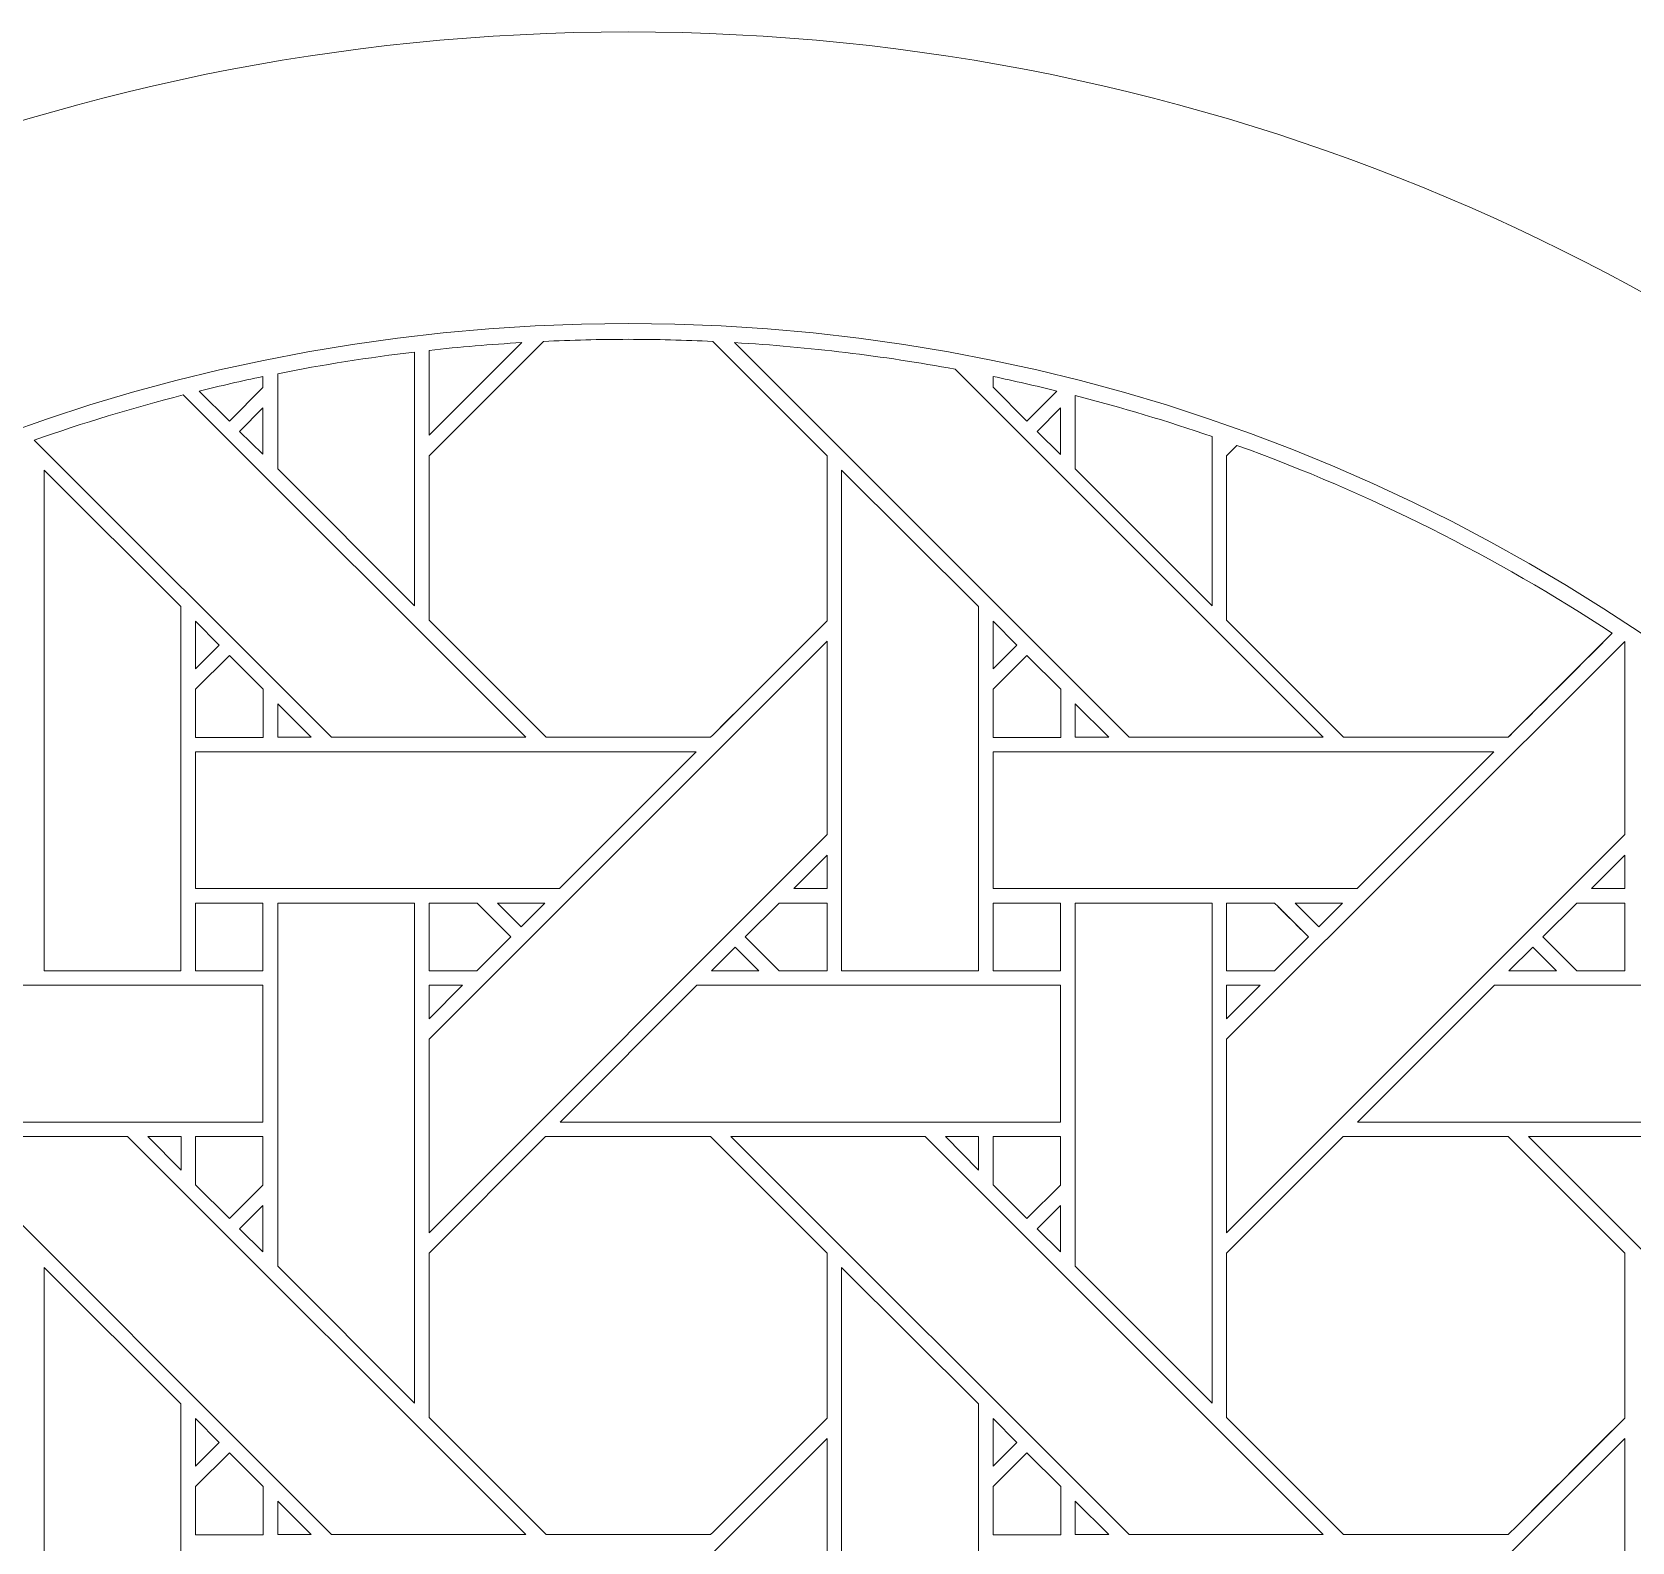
# Model space of a CAD drawing. Header units: inches. Extents: x 9.88 to 14.88, y 6.59 to 11.59.
# Drawn here: x 11.674 to 13.577, y 9.798 to 11.595 of the extents above; entities that cross this region are included whole.
import ezdxf

# ---------------------------------------------------------------- set-up
doc = ezdxf.new("R2010")
doc.units = ezdxf.units.IN
doc.header["$MEASUREMENT"] = 0
doc.layers.add('Design', color=7, linetype='Continuous', lineweight=0)

msp = doc.modelspace()

# ---------------------------------------------------------------- linework, layer by layer
at = {"layer": 'Design'}
for points, knots in [([(12.3829, 11.5948), (11.0021, 11.5948), (9.8829, 10.4755), (9.8829, 9.0948), (9.8829, 7.7141), (11.0021, 6.5948), (12.3829, 6.5948), (13.7636, 6.5948), (14.8829, 7.7141), (14.8829, 9.0948), (14.8829, 10.4755), (13.7636, 11.5948), (12.3829, 11.5948)], [0, 0, 0, 0, 1, 1, 1, 2, 2, 2, 3, 3, 3, 4, 4, 4, 4]), ([(12.3829, 11.2478), (11.1938, 11.2478), (10.2298, 10.2838), (10.2298, 9.0948), (10.2298, 7.9057), (11.1938, 6.9417), (12.3829, 6.9417), (13.5719, 6.9417), (14.5359, 7.9057), (14.5359, 9.0948), (14.5359, 10.2838), (13.5719, 11.2478), (12.3829, 11.2478)], [0, 0, 0, 0, 1, 1, 1, 2, 2, 2, 3, 3, 3, 4, 4, 4, 4]), ([(12.1289, 10.912), (12.1289, 10.912), (11.966, 11.0749), (11.966, 11.0749), (11.966, 11.0749), (11.966, 11.1882), (11.966, 11.1882), (12.0196, 11.1989), (12.0739, 11.2074), (12.1289, 11.214), (12.1289, 11.214), (12.1289, 10.912), (12.1289, 10.912)], [0, 0, 0, 0, 1, 1, 1, 2, 2, 2, 3, 3, 3, 4, 4, 4, 4]), ([(12.6197, 11.0905), (12.6197, 11.0905), (12.6197, 10.8943), (12.6197, 10.8943), (12.6019, 10.8764), (12.49, 10.7647), (12.481, 10.7556), (12.481, 10.7556), (12.2853, 10.7556), (12.2853, 10.7556), (12.2853, 10.7556), (12.146, 10.8949), (12.146, 10.8949), (12.146, 10.8949), (12.146, 11.0905), (12.146, 11.0905), (12.146, 11.0905), (12.2821, 11.2266), (12.2821, 11.2266), (12.3155, 11.2282), (12.3491, 11.2291), (12.3829, 11.2291), (12.4166, 11.2291), (12.4502, 11.2282), (12.4836, 11.2266), (12.4836, 11.2266), (12.6197, 11.0905), (12.6197, 11.0905)], [0, 0, 0, 0, 1, 1, 1, 2, 2, 2, 3, 3, 3, 4, 4, 4, 5, 5, 5, 6, 6, 6, 7, 7, 7, 8, 8, 8, 9, 9, 9, 9]), ([(12.3829, 11.2291), (12.4166, 11.2291), (12.4502, 11.2282), (12.4836, 11.2266), (12.4836, 11.2266), (12.6197, 11.0905), (12.6197, 11.0905), (12.6197, 11.0905), (12.6197, 10.8943), (12.6197, 10.8943), (12.6019, 10.8764), (12.49, 10.7646), (12.481, 10.7556), (12.481, 10.7556), (12.2853, 10.7556), (12.2853, 10.7556), (12.2853, 10.7556), (12.146, 10.8949), (12.146, 10.8949), (12.146, 10.8949), (12.146, 11.0905), (12.146, 11.0905), (12.146, 11.0905), (12.2821, 11.2266), (12.2821, 11.2266), (12.3155, 11.2282), (12.3491, 11.2291), (12.3829, 11.2291)], [0, 0, 0, 0, 1, 1, 1, 2, 2, 2, 3, 3, 3, 4, 4, 4, 5, 5, 5, 6, 6, 6, 7, 7, 7, 8, 8, 8, 9, 9, 9, 9]), ([(12.2564, 11.2252), (12.2564, 11.2252), (12.146, 11.1149), (12.146, 11.1149), (12.146, 11.1149), (12.146, 11.2159), (12.146, 11.2159), (12.1825, 11.22), (12.2193, 11.2231), (12.2564, 11.2252)], [0, 0, 0, 0, 1, 1, 1, 2, 2, 2, 3, 3, 3, 3]), ([(12.7718, 11.1936), (12.7718, 11.1936), (13.2098, 10.7556), (13.2098, 10.7556), (13.2098, 10.7556), (12.9787, 10.7556), (12.9787, 10.7556), (12.9787, 10.7556), (12.5092, 11.2252), (12.5092, 11.2252), (12.5983, 11.22), (12.6859, 11.2094), (12.7718, 11.1936)], [0, 0, 0, 0, 1, 1, 1, 2, 2, 2, 3, 3, 3, 4, 4, 4, 4]), ([(11.9484, 11.1717), (11.9484, 11.1717), (11.9085, 11.1317), (11.9085, 11.1317), (11.9085, 11.1317), (11.8727, 11.1675), (11.8727, 11.1675), (11.8978, 11.1737), (11.923, 11.1795), (11.9484, 11.1848), (11.9484, 11.1848), (11.9484, 11.1717), (11.9484, 11.1717)], [0, 0, 0, 0, 1, 1, 1, 2, 2, 2, 3, 3, 3, 4, 4, 4, 4]), ([(11.9484, 11.1717), (11.9484, 11.1717), (11.9085, 11.1317), (11.9085, 11.1317), (11.9085, 11.1317), (11.8727, 11.1675), (11.8727, 11.1675), (11.8978, 11.1737), (11.923, 11.1795), (11.9484, 11.1848), (11.9484, 11.1848), (11.9484, 11.1717), (11.9484, 11.1717)], [0, 0, 0, 0, 1, 1, 1, 2, 2, 2, 3, 3, 3, 4, 4, 4, 4]), ([(12.8572, 11.1317), (12.8572, 11.1317), (12.8169, 11.1721), (12.8169, 11.1721), (12.8169, 11.1721), (12.8169, 11.1849), (12.8169, 11.1849), (12.8424, 11.1796), (12.8678, 11.1737), (12.893, 11.1675), (12.893, 11.1675), (12.8572, 11.1317), (12.8572, 11.1317)], [0, 0, 0, 0, 1, 1, 1, 2, 2, 2, 3, 3, 3, 4, 4, 4, 4]), ([(12.8572, 11.1317), (12.8572, 11.1317), (12.8169, 11.1721), (12.8169, 11.1721), (12.8169, 11.1721), (12.8169, 11.1849), (12.8169, 11.1849), (12.8424, 11.1796), (12.8678, 11.1737), (12.893, 11.1675), (12.893, 11.1675), (12.8572, 11.1317), (12.8572, 11.1317)], [0, 0, 0, 0, 1, 1, 1, 2, 2, 2, 3, 3, 3, 4, 4, 4, 4]), ([(11.8537, 11.1629), (11.8537, 11.1629), (12.2611, 10.7556), (12.2611, 10.7556), (12.2611, 10.7556), (12.03, 10.7556), (12.03, 10.7556), (12.03, 10.7556), (11.6765, 11.1092), (11.6765, 11.1092), (11.7345, 11.1296), (11.7936, 11.1476), (11.8537, 11.1629)], [0, 0, 0, 0, 1, 1, 1, 2, 2, 2, 3, 3, 3, 4, 4, 4, 4]), ([(13.0776, 10.912), (13.0776, 10.912), (12.9147, 11.0749), (12.9147, 11.0749), (12.9147, 11.0749), (12.9147, 11.1622), (12.9147, 11.1622), (12.9699, 11.1481), (13.0242, 11.1317), (13.0776, 11.1133), (13.0776, 11.1133), (13.0776, 10.912), (13.0776, 10.912)], [0, 0, 0, 0, 1, 1, 1, 2, 2, 2, 3, 3, 3, 4, 4, 4, 4]), ([(11.9207, 11.1196), (11.9207, 11.1196), (11.9484, 11.1474), (11.9484, 11.1474), (11.9484, 11.1474), (11.9484, 11.0923), (11.9484, 11.0923), (11.9484, 11.0923), (11.9207, 11.1196), (11.9207, 11.1196)], [0, 0, 0, 0, 1, 1, 1, 2, 2, 2, 3, 3, 3, 3]), ([(12.8694, 11.1196), (12.8694, 11.1196), (12.8972, 11.1474), (12.8972, 11.1474), (12.8972, 11.1474), (12.8972, 11.0922), (12.8972, 11.0922), (12.8972, 11.0922), (12.8694, 11.1196), (12.8694, 11.1196)], [0, 0, 0, 0, 1, 1, 1, 2, 2, 2, 3, 3, 3, 3]), ([(13.4297, 10.7556), (13.4297, 10.7556), (13.234, 10.7556), (13.234, 10.7556), (13.234, 10.7556), (13.0948, 10.8949), (13.0948, 10.8949), (13.0948, 10.8949), (13.0948, 11.0905), (13.0948, 11.0905), (13.0948, 11.0905), (13.1071, 11.1029), (13.1071, 11.1029), (13.2655, 11.0458), (13.4151, 10.9704), (13.5536, 10.8794), (13.5177, 10.8435), (13.4373, 10.7632), (13.4297, 10.7556)], [0, 0, 0, 0, 1, 1, 1, 2, 2, 2, 3, 3, 3, 4, 4, 4, 5, 5, 5, 6, 6, 6, 6]), ([(13.5536, 10.8794), (13.5536, 10.8794), (13.4297, 10.7556), (13.4297, 10.7556), (13.4297, 10.7556), (13.234, 10.7556), (13.234, 10.7556), (13.234, 10.7556), (13.0948, 10.8949), (13.0948, 10.8949), (13.0948, 10.8949), (13.0948, 11.0905), (13.0948, 11.0905), (13.0948, 11.0905), (13.1071, 11.1029), (13.1071, 11.1029), (13.2655, 11.0458), (13.4151, 10.9704), (13.5536, 10.8794)], [0, 0, 0, 0, 1, 1, 1, 2, 2, 2, 3, 3, 3, 4, 4, 4, 5, 5, 5, 6, 6, 6, 6]), ([(11.6881, 10.4776), (11.6881, 10.4776), (11.6881, 11.0734), (11.6881, 11.0734), (11.6881, 11.0734), (11.8509, 10.9113), (11.8509, 10.9113), (11.8509, 10.9113), (11.8509, 10.4776), (11.8509, 10.4776), (11.8509, 10.4776), (11.6881, 10.4776), (11.6881, 10.4776)], [0, 0, 0, 0, 1, 1, 1, 2, 2, 2, 3, 3, 3, 4, 4, 4, 4]), ([(12.6368, 10.4776), (12.6368, 10.4776), (12.6368, 11.0734), (12.6368, 11.0734), (12.6368, 11.0734), (12.7996, 10.9113), (12.7996, 10.9113), (12.7996, 10.9113), (12.7996, 10.4776), (12.7996, 10.4776), (12.7996, 10.4776), (12.6368, 10.4776), (12.6368, 10.4776)], [0, 0, 0, 0, 1, 1, 1, 2, 2, 2, 3, 3, 3, 4, 4, 4, 4]), ([(11.8682, 10.837), (11.8682, 10.837), (11.8682, 10.8938), (11.8682, 10.8938), (11.8682, 10.8938), (11.8964, 10.8652), (11.8964, 10.8652), (11.8964, 10.8652), (11.8682, 10.837), (11.8682, 10.837)], [0, 0, 0, 0, 1, 1, 1, 2, 2, 2, 3, 3, 3, 3]), ([(12.8169, 10.837), (12.8169, 10.837), (12.8169, 10.8938), (12.8169, 10.8938), (12.8169, 10.8938), (12.8451, 10.8652), (12.8451, 10.8652), (12.8451, 10.8652), (12.8169, 10.837), (12.8169, 10.837)], [0, 0, 0, 0, 1, 1, 1, 2, 2, 2, 3, 3, 3, 3]), ([(12.6197, 10.6398), (12.6197, 10.6398), (12.146, 10.1662), (12.146, 10.1662), (12.146, 10.1662), (12.146, 10.3963), (12.146, 10.3963), (12.146, 10.3963), (12.6197, 10.8699), (12.6197, 10.8699), (12.6197, 10.8699), (12.6197, 10.6398), (12.6197, 10.6398)], [0, 0, 0, 0, 1, 1, 1, 2, 2, 2, 3, 3, 3, 4, 4, 4, 4]), ([(13.5684, 10.8696), (13.5684, 10.8696), (13.5684, 10.6398), (13.5684, 10.6398), (13.5684, 10.6398), (13.0948, 10.1662), (13.0948, 10.1662), (13.0948, 10.1662), (13.0948, 10.3963), (13.0948, 10.3963), (13.0948, 10.3963), (13.5683, 10.8697), (13.5683, 10.8697), (13.5683, 10.8697), (13.5684, 10.8696), (13.5684, 10.8696)], [0, 0, 0, 0, 1, 1, 1, 2, 2, 2, 3, 3, 3, 4, 4, 4, 5, 5, 5, 5]), ([(11.9488, 10.7554), (11.9488, 10.7554), (11.8682, 10.7554), (11.8682, 10.7554), (11.8682, 10.7554), (11.8682, 10.8127), (11.8682, 10.8127), (11.8682, 10.8127), (11.9085, 10.853), (11.9085, 10.853), (11.9085, 10.853), (11.9488, 10.8127), (11.9488, 10.8127), (11.9488, 10.8127), (11.9488, 10.7554), (11.9488, 10.7554)], [0, 0, 0, 0, 1, 1, 1, 2, 2, 2, 3, 3, 3, 4, 4, 4, 5, 5, 5, 5]), ([(11.9085, 10.853), (11.9085, 10.853), (11.9488, 10.8127), (11.9488, 10.8127), (11.9488, 10.8127), (11.9488, 10.7554), (11.9488, 10.7554), (11.9488, 10.7554), (11.8682, 10.7554), (11.8682, 10.7554), (11.8682, 10.7554), (11.8682, 10.8127), (11.8682, 10.8127), (11.8682, 10.8127), (11.9085, 10.853), (11.9085, 10.853)], [0, 0, 0, 0, 1, 1, 1, 2, 2, 2, 3, 3, 3, 4, 4, 4, 5, 5, 5, 5]), ([(12.8976, 10.7554), (12.8976, 10.7554), (12.8169, 10.7554), (12.8169, 10.7554), (12.8169, 10.7554), (12.8169, 10.8127), (12.8169, 10.8127), (12.8169, 10.8127), (12.8572, 10.853), (12.8572, 10.853), (12.8572, 10.853), (12.8976, 10.8127), (12.8976, 10.8127), (12.8976, 10.8127), (12.8976, 10.7554), (12.8976, 10.7554)], [0, 0, 0, 0, 1, 1, 1, 2, 2, 2, 3, 3, 3, 4, 4, 4, 5, 5, 5, 5]), ([(12.8572, 10.853), (12.8572, 10.853), (12.8976, 10.8127), (12.8976, 10.8127), (12.8976, 10.8127), (12.8976, 10.7554), (12.8976, 10.7554), (12.8976, 10.7554), (12.8169, 10.7554), (12.8169, 10.7554), (12.8169, 10.7554), (12.8169, 10.8127), (12.8169, 10.8127), (12.8169, 10.8127), (12.8572, 10.853), (12.8572, 10.853)], [0, 0, 0, 0, 1, 1, 1, 2, 2, 2, 3, 3, 3, 4, 4, 4, 5, 5, 5, 5]), ([(11.9661, 10.7556), (11.9661, 10.7556), (11.9661, 10.7954), (11.9661, 10.7954), (11.9661, 10.7954), (12.0058, 10.7556), (12.0058, 10.7556), (12.0058, 10.7556), (11.9661, 10.7556), (11.9661, 10.7556)], [0, 0, 0, 0, 1, 1, 1, 2, 2, 2, 3, 3, 3, 3]), ([(12.9148, 10.7556), (12.9148, 10.7556), (12.9148, 10.7954), (12.9148, 10.7954), (12.9148, 10.7954), (12.9545, 10.7556), (12.9545, 10.7556), (12.9545, 10.7556), (12.9148, 10.7556), (12.9148, 10.7556)], [0, 0, 0, 0, 1, 1, 1, 2, 2, 2, 3, 3, 3, 3]), ([(12.4639, 10.7383), (12.4639, 10.7383), (12.3012, 10.5757), (12.3012, 10.5757), (12.3012, 10.5757), (11.8682, 10.5757), (11.8682, 10.5757), (11.8682, 10.5757), (11.8682, 10.7383), (11.8682, 10.7383), (11.8682, 10.7383), (12.4639, 10.7383), (12.4639, 10.7383)], [0, 0, 0, 0, 1, 1, 1, 2, 2, 2, 3, 3, 3, 4, 4, 4, 4]), ([(13.2499, 10.5757), (13.2499, 10.5757), (12.8169, 10.5757), (12.8169, 10.5757), (12.8169, 10.5757), (12.8169, 10.7384), (12.8169, 10.7384), (12.8169, 10.7384), (13.4126, 10.7384), (13.4126, 10.7384), (13.4126, 10.7384), (13.2499, 10.5757), (13.2499, 10.5757)], [0, 0, 0, 0, 1, 1, 1, 2, 2, 2, 3, 3, 3, 4, 4, 4, 4]), ([(12.5799, 10.5757), (12.5799, 10.5757), (12.6197, 10.6154), (12.6197, 10.6154), (12.6197, 10.6154), (12.6197, 10.5757), (12.6197, 10.5757), (12.6197, 10.5757), (12.5799, 10.5757), (12.5799, 10.5757)], [0, 0, 0, 0, 1, 1, 1, 2, 2, 2, 3, 3, 3, 3]), ([(13.5287, 10.5757), (13.5287, 10.5757), (13.5684, 10.6154), (13.5684, 10.6154), (13.5684, 10.6154), (13.5684, 10.5757), (13.5684, 10.5757), (13.5684, 10.5757), (13.5287, 10.5757), (13.5287, 10.5757)], [0, 0, 0, 0, 1, 1, 1, 2, 2, 2, 3, 3, 3, 3]), ([(11.9484, 10.4776), (11.9484, 10.4776), (11.8682, 10.4776), (11.8682, 10.4776), (11.8682, 10.4776), (11.8682, 10.5584), (11.8682, 10.5584), (11.8682, 10.5584), (11.9484, 10.5584), (11.9484, 10.5584), (11.9484, 10.5584), (11.9484, 10.4776), (11.9484, 10.4776)], [0, 0, 0, 0, 1, 1, 1, 2, 2, 2, 3, 3, 3, 4, 4, 4, 4]), ([(11.9484, 10.5584), (11.9484, 10.5584), (11.9484, 10.4776), (11.9484, 10.4776), (11.9484, 10.4776), (11.8682, 10.4776), (11.8682, 10.4776), (11.8682, 10.4776), (11.8682, 10.5584), (11.8682, 10.5584), (11.8682, 10.5584), (11.9484, 10.5584), (11.9484, 10.5584)], [0, 0, 0, 0, 1, 1, 1, 2, 2, 2, 3, 3, 3, 4, 4, 4, 4]), ([(12.1289, 10.5584), (12.1289, 10.5584), (12.1289, 9.9633), (12.1289, 9.9633), (12.1289, 9.9633), (11.966, 10.1262), (11.966, 10.1262), (11.966, 10.1262), (11.966, 10.5584), (11.966, 10.5584), (11.966, 10.5584), (12.1289, 10.5584), (12.1289, 10.5584)], [0, 0, 0, 0, 1, 1, 1, 2, 2, 2, 3, 3, 3, 4, 4, 4, 4]), ([(12.146, 10.4776), (12.146, 10.4776), (12.146, 10.5584), (12.146, 10.5584), (12.146, 10.5584), (12.2031, 10.5584), (12.2031, 10.5584), (12.2082, 10.5533), (12.239, 10.5225), (12.2434, 10.5181), (12.2434, 10.5181), (12.203, 10.4776), (12.203, 10.4776), (12.203, 10.4776), (12.146, 10.4776), (12.146, 10.4776)], [0, 0, 0, 0, 1, 1, 1, 2, 2, 2, 3, 3, 3, 4, 4, 4, 5, 5, 5, 5]), ([(12.2434, 10.5181), (12.2434, 10.5181), (12.203, 10.4776), (12.203, 10.4776), (12.203, 10.4776), (12.146, 10.4776), (12.146, 10.4776), (12.146, 10.4776), (12.146, 10.5584), (12.146, 10.5584), (12.146, 10.5584), (12.2031, 10.5584), (12.2031, 10.5584), (12.2083, 10.5532), (12.2391, 10.5224), (12.2434, 10.5181)], [0, 0, 0, 0, 1, 1, 1, 2, 2, 2, 3, 3, 3, 4, 4, 4, 5, 5, 5, 5]), ([(12.2275, 10.5584), (12.2275, 10.5584), (12.2839, 10.5584), (12.2839, 10.5584), (12.2839, 10.5584), (12.2556, 10.5302), (12.2556, 10.5302), (12.2556, 10.5302), (12.2275, 10.5584), (12.2275, 10.5584)], [0, 0, 0, 0, 1, 1, 1, 2, 2, 2, 3, 3, 3, 3]), ([(12.5626, 10.4776), (12.5626, 10.4776), (12.5222, 10.518), (12.5222, 10.518), (12.5222, 10.518), (12.5627, 10.5584), (12.5627, 10.5584), (12.5627, 10.5584), (12.6197, 10.5584), (12.6197, 10.5584), (12.6197, 10.5584), (12.6197, 10.4776), (12.6197, 10.4776), (12.6197, 10.4776), (12.5626, 10.4776), (12.5626, 10.4776)], [0, 0, 0, 0, 1, 1, 1, 2, 2, 2, 3, 3, 3, 4, 4, 4, 5, 5, 5, 5]), ([(12.6197, 10.5584), (12.6197, 10.5584), (12.6197, 10.4776), (12.6197, 10.4776), (12.6197, 10.4776), (12.5626, 10.4776), (12.5626, 10.4776), (12.5626, 10.4776), (12.5222, 10.518), (12.5222, 10.518), (12.5222, 10.518), (12.5627, 10.5584), (12.5627, 10.5584), (12.5627, 10.5584), (12.6197, 10.5584), (12.6197, 10.5584)], [0, 0, 0, 0, 1, 1, 1, 2, 2, 2, 3, 3, 3, 4, 4, 4, 5, 5, 5, 5]), ([(12.8971, 10.4776), (12.8971, 10.4776), (12.8169, 10.4776), (12.8169, 10.4776), (12.8169, 10.4776), (12.8169, 10.5584), (12.8169, 10.5584), (12.8169, 10.5584), (12.8971, 10.5584), (12.8971, 10.5584), (12.8971, 10.5584), (12.8971, 10.4776), (12.8971, 10.4776)], [0, 0, 0, 0, 1, 1, 1, 2, 2, 2, 3, 3, 3, 4, 4, 4, 4]), ([(12.8169, 10.4776), (12.8169, 10.4776), (12.8169, 10.5584), (12.8169, 10.5584), (12.8169, 10.5584), (12.8971, 10.5584), (12.8971, 10.5584), (12.8971, 10.5584), (12.8971, 10.4776), (12.8971, 10.4776), (12.8971, 10.4776), (12.8169, 10.4776), (12.8169, 10.4776)], [0, 0, 0, 0, 1, 1, 1, 2, 2, 2, 3, 3, 3, 4, 4, 4, 4]), ([(12.9147, 10.1262), (12.9147, 10.1262), (12.9147, 10.5584), (12.9147, 10.5584), (12.9147, 10.5584), (13.0776, 10.5584), (13.0776, 10.5584), (13.0776, 10.5584), (13.0776, 9.9633), (13.0776, 9.9633), (13.0776, 9.9633), (12.9147, 10.1262), (12.9147, 10.1262)], [0, 0, 0, 0, 1, 1, 1, 2, 2, 2, 3, 3, 3, 4, 4, 4, 4]), ([(13.1517, 10.4776), (13.1517, 10.4776), (13.0948, 10.4776), (13.0948, 10.4776), (13.0948, 10.4776), (13.0948, 10.5584), (13.0948, 10.5584), (13.0948, 10.5584), (13.1518, 10.5584), (13.1518, 10.5584), (13.157, 10.5533), (13.1877, 10.5225), (13.1922, 10.5181), (13.1922, 10.5181), (13.1517, 10.4776), (13.1517, 10.4776)], [0, 0, 0, 0, 1, 1, 1, 2, 2, 2, 3, 3, 3, 4, 4, 4, 5, 5, 5, 5]), ([(13.1922, 10.5181), (13.1922, 10.5181), (13.1517, 10.4776), (13.1517, 10.4776), (13.1517, 10.4776), (13.0948, 10.4776), (13.0948, 10.4776), (13.0948, 10.4776), (13.0948, 10.5584), (13.0948, 10.5584), (13.0948, 10.5584), (13.1518, 10.5584), (13.1518, 10.5584), (13.1571, 10.5531), (13.188, 10.5223), (13.1922, 10.5181)], [0, 0, 0, 0, 1, 1, 1, 2, 2, 2, 3, 3, 3, 4, 4, 4, 5, 5, 5, 5]), ([(13.1762, 10.5584), (13.1762, 10.5584), (13.2326, 10.5584), (13.2326, 10.5584), (13.2326, 10.5584), (13.2044, 10.5302), (13.2044, 10.5302), (13.2044, 10.5302), (13.1762, 10.5584), (13.1762, 10.5584)], [0, 0, 0, 0, 1, 1, 1, 2, 2, 2, 3, 3, 3, 3]), ([(13.471, 10.518), (13.471, 10.518), (13.5114, 10.5584), (13.5114, 10.5584), (13.5114, 10.5584), (13.5684, 10.5584), (13.5684, 10.5584), (13.5684, 10.5584), (13.5684, 10.4776), (13.5684, 10.4776), (13.5684, 10.4776), (13.5113, 10.4776), (13.5113, 10.4776), (13.5113, 10.4776), (13.471, 10.518), (13.471, 10.518)], [0, 0, 0, 0, 1, 1, 1, 2, 2, 2, 3, 3, 3, 4, 4, 4, 5, 5, 5, 5]), ([(13.5684, 10.5584), (13.5684, 10.5584), (13.5684, 10.4776), (13.5684, 10.4776), (13.5684, 10.4776), (13.5113, 10.4776), (13.5113, 10.4776), (13.5113, 10.4776), (13.471, 10.518), (13.471, 10.518), (13.471, 10.518), (13.5114, 10.5584), (13.5114, 10.5584), (13.5114, 10.5584), (13.5684, 10.5584), (13.5684, 10.5584)], [0, 0, 0, 0, 1, 1, 1, 2, 2, 2, 3, 3, 3, 4, 4, 4, 5, 5, 5, 5]), ([(12.5384, 10.4776), (12.5384, 10.4776), (12.4819, 10.4776), (12.4819, 10.4776), (12.4819, 10.4776), (12.5101, 10.5059), (12.5101, 10.5059), (12.5101, 10.5059), (12.5384, 10.4776), (12.5384, 10.4776)], [0, 0, 0, 0, 1, 1, 1, 2, 2, 2, 3, 3, 3, 3]), ([(13.4871, 10.4776), (13.4871, 10.4776), (13.4306, 10.4776), (13.4306, 10.4776), (13.4306, 10.4776), (13.4589, 10.5059), (13.4589, 10.5059), (13.4589, 10.5059), (13.4871, 10.4776), (13.4871, 10.4776)], [0, 0, 0, 0, 1, 1, 1, 2, 2, 2, 3, 3, 3, 3]), ([(11.9484, 10.4605), (11.9484, 10.4605), (11.9484, 10.2976), (11.9484, 10.2976), (11.9484, 10.2976), (11.3531, 10.2976), (11.3531, 10.2976), (11.3531, 10.2976), (11.516, 10.4605), (11.516, 10.4605), (11.516, 10.4605), (11.9484, 10.4605), (11.9484, 10.4605)], [0, 0, 0, 0, 1, 1, 1, 2, 2, 2, 3, 3, 3, 4, 4, 4, 4]), ([(12.1859, 10.4605), (12.1859, 10.4605), (12.146, 10.4206), (12.146, 10.4206), (12.146, 10.4206), (12.146, 10.4605), (12.146, 10.4605), (12.146, 10.4605), (12.1859, 10.4605), (12.1859, 10.4605)], [0, 0, 0, 0, 1, 1, 1, 2, 2, 2, 3, 3, 3, 3]), ([(12.8972, 10.4605), (12.8972, 10.4605), (12.8972, 10.2976), (12.8972, 10.2976), (12.8972, 10.2976), (12.3019, 10.2976), (12.3019, 10.2976), (12.3019, 10.2976), (12.4647, 10.4605), (12.4647, 10.4605), (12.4647, 10.4605), (12.8972, 10.4605), (12.8972, 10.4605)], [0, 0, 0, 0, 1, 1, 1, 2, 2, 2, 3, 3, 3, 4, 4, 4, 4]), ([(13.1346, 10.4605), (13.1346, 10.4605), (13.0948, 10.4206), (13.0948, 10.4206), (13.0948, 10.4206), (13.0948, 10.4605), (13.0948, 10.4605), (13.0948, 10.4605), (13.1346, 10.4605), (13.1346, 10.4605)], [0, 0, 0, 0, 1, 1, 1, 2, 2, 2, 3, 3, 3, 3]), ([(13.8459, 10.2977), (13.8459, 10.2977), (13.2506, 10.2977), (13.2506, 10.2977), (13.2506, 10.2977), (13.4135, 10.4605), (13.4135, 10.4605), (13.4135, 10.4605), (13.8459, 10.4605), (13.8459, 10.4605), (13.8459, 10.4605), (13.8459, 10.2977), (13.8459, 10.2977)], [0, 0, 0, 0, 1, 1, 1, 2, 2, 2, 3, 3, 3, 4, 4, 4, 4]), ([(11.7874, 10.2805), (11.7874, 10.2805), (12.2611, 9.8069), (12.2611, 9.8069), (12.2611, 9.8069), (12.03, 9.8069), (12.03, 9.8069), (12.03, 9.8069), (11.5565, 10.2805), (11.5565, 10.2805), (11.5565, 10.2805), (11.7874, 10.2805), (11.7874, 10.2805)], [0, 0, 0, 0, 1, 1, 1, 2, 2, 2, 3, 3, 3, 4, 4, 4, 4]), ([(11.851, 10.2805), (11.851, 10.2805), (11.851, 10.2407), (11.851, 10.2407), (11.851, 10.2407), (11.8115, 10.2805), (11.8115, 10.2805), (11.8115, 10.2805), (11.851, 10.2805), (11.851, 10.2805)], [0, 0, 0, 0, 1, 1, 1, 2, 2, 2, 3, 3, 3, 3]), ([(11.9484, 10.2805), (11.9484, 10.2805), (11.9484, 10.2229), (11.9484, 10.2229), (11.9484, 10.2229), (11.9085, 10.183), (11.9085, 10.183), (11.9085, 10.183), (11.8682, 10.2233), (11.8682, 10.2233), (11.8682, 10.2233), (11.8682, 10.2805), (11.8682, 10.2805), (11.8682, 10.2805), (11.9484, 10.2805), (11.9484, 10.2805)], [0, 0, 0, 0, 1, 1, 1, 2, 2, 2, 3, 3, 3, 4, 4, 4, 5, 5, 5, 5]), ([(11.9085, 10.183), (11.9085, 10.183), (11.8682, 10.2233), (11.8682, 10.2233), (11.8682, 10.2233), (11.8682, 10.2805), (11.8682, 10.2805), (11.8682, 10.2805), (11.9484, 10.2805), (11.9484, 10.2805), (11.9484, 10.2805), (11.9484, 10.2229), (11.9484, 10.2229), (11.9484, 10.2229), (11.9085, 10.183), (11.9085, 10.183)], [0, 0, 0, 0, 1, 1, 1, 2, 2, 2, 3, 3, 3, 4, 4, 4, 5, 5, 5, 5]), ([(12.2847, 10.2805), (12.2847, 10.2805), (12.4809, 10.2805), (12.4809, 10.2805), (12.4809, 10.2805), (12.6197, 10.1418), (12.6197, 10.1418), (12.6197, 10.1418), (12.6197, 9.9456), (12.6197, 9.9456), (12.6019, 9.9277), (12.49, 9.8159), (12.481, 9.8069), (12.481, 9.8069), (12.2853, 9.8069), (12.2853, 9.8069), (12.2853, 9.8069), (12.146, 9.9461), (12.146, 9.9461), (12.146, 9.9461), (12.146, 10.1418), (12.146, 10.1418), (12.146, 10.1418), (12.2847, 10.2805), (12.2847, 10.2805)], [0, 0, 0, 0, 1, 1, 1, 2, 2, 2, 3, 3, 3, 4, 4, 4, 5, 5, 5, 6, 6, 6, 7, 7, 7, 8, 8, 8, 8]), ([(12.6197, 9.9456), (12.6017, 9.9275), (12.4898, 9.8158), (12.481, 9.8069), (12.481, 9.8069), (12.2853, 9.8069), (12.2853, 9.8069), (12.2853, 9.8069), (12.146, 9.9461), (12.146, 9.9461), (12.146, 9.9461), (12.146, 10.1418), (12.146, 10.1418), (12.146, 10.1418), (12.2847, 10.2805), (12.2847, 10.2805), (12.2847, 10.2805), (12.4809, 10.2805), (12.4809, 10.2805), (12.4809, 10.2805), (12.6197, 10.1418), (12.6197, 10.1418), (12.6197, 10.1418), (12.6197, 9.9456), (12.6197, 9.9456)], [0, 0, 0, 0, 1, 1, 1, 2, 2, 2, 3, 3, 3, 4, 4, 4, 5, 5, 5, 6, 6, 6, 7, 7, 7, 8, 8, 8, 8]), ([(13.2098, 9.8069), (13.2098, 9.8069), (12.9788, 9.8069), (12.9788, 9.8069), (12.9788, 9.8069), (12.5052, 10.2805), (12.5052, 10.2805), (12.5052, 10.2805), (12.7361, 10.2805), (12.7361, 10.2805), (12.7361, 10.2805), (13.2098, 9.8069), (13.2098, 9.8069)], [0, 0, 0, 0, 1, 1, 1, 2, 2, 2, 3, 3, 3, 4, 4, 4, 4]), ([(12.7602, 10.2805), (12.7602, 10.2805), (12.7997, 10.2805), (12.7997, 10.2805), (12.7997, 10.2805), (12.7997, 10.2407), (12.7997, 10.2407), (12.7997, 10.2407), (12.7602, 10.2805), (12.7602, 10.2805)], [0, 0, 0, 0, 1, 1, 1, 2, 2, 2, 3, 3, 3, 3]), ([(12.8971, 10.2805), (12.8971, 10.2805), (12.8971, 10.2229), (12.8971, 10.2229), (12.8971, 10.2229), (12.8572, 10.183), (12.8572, 10.183), (12.8572, 10.183), (12.8169, 10.2233), (12.8169, 10.2233), (12.8169, 10.2233), (12.8169, 10.2805), (12.8169, 10.2805), (12.8169, 10.2805), (12.8971, 10.2805), (12.8971, 10.2805)], [0, 0, 0, 0, 1, 1, 1, 2, 2, 2, 3, 3, 3, 4, 4, 4, 5, 5, 5, 5]), ([(12.8971, 10.2229), (12.8971, 10.2229), (12.8572, 10.183), (12.8572, 10.183), (12.8572, 10.183), (12.8169, 10.2233), (12.8169, 10.2233), (12.8169, 10.2233), (12.8169, 10.2805), (12.8169, 10.2805), (12.8169, 10.2805), (12.8971, 10.2805), (12.8971, 10.2805), (12.8971, 10.2805), (12.8971, 10.2229), (12.8971, 10.2229)], [0, 0, 0, 0, 1, 1, 1, 2, 2, 2, 3, 3, 3, 4, 4, 4, 5, 5, 5, 5]), ([(13.5684, 10.1418), (13.5684, 10.1418), (13.5684, 9.9456), (13.5684, 9.9456), (13.5506, 9.9277), (13.4387, 9.8159), (13.4297, 9.8069), (13.4297, 9.8069), (13.234, 9.8069), (13.234, 9.8069), (13.234, 9.8069), (13.0948, 9.9461), (13.0948, 9.9461), (13.0948, 9.9461), (13.0948, 10.1418), (13.0948, 10.1418), (13.0948, 10.1418), (13.2335, 10.2805), (13.2335, 10.2805), (13.2335, 10.2805), (13.4297, 10.2805), (13.4297, 10.2805), (13.4297, 10.2805), (13.5684, 10.1418), (13.5684, 10.1418)], [0, 0, 0, 0, 1, 1, 1, 2, 2, 2, 3, 3, 3, 4, 4, 4, 5, 5, 5, 6, 6, 6, 7, 7, 7, 8, 8, 8, 8]), ([(13.5684, 9.9456), (13.5503, 9.9273), (13.4385, 9.8157), (13.4297, 9.8069), (13.4297, 9.8069), (13.234, 9.8069), (13.234, 9.8069), (13.234, 9.8069), (13.0948, 9.9461), (13.0948, 9.9461), (13.0948, 9.9461), (13.0948, 10.1418), (13.0948, 10.1418), (13.0948, 10.1418), (13.2335, 10.2805), (13.2335, 10.2805), (13.2335, 10.2805), (13.4297, 10.2805), (13.4297, 10.2805), (13.4297, 10.2805), (13.5684, 10.1418), (13.5684, 10.1418), (13.5684, 10.1418), (13.5684, 9.9456), (13.5684, 9.9456)], [0, 0, 0, 0, 1, 1, 1, 2, 2, 2, 3, 3, 3, 4, 4, 4, 5, 5, 5, 6, 6, 6, 7, 7, 7, 8, 8, 8, 8]), ([(14.1585, 9.8069), (14.1585, 9.8069), (13.9275, 9.8069), (13.9275, 9.8069), (13.9275, 9.8069), (13.4539, 10.2805), (13.4539, 10.2805), (13.4539, 10.2805), (13.6849, 10.2805), (13.6849, 10.2805), (13.6849, 10.2805), (14.1585, 9.8069), (14.1585, 9.8069)], [0, 0, 0, 0, 1, 1, 1, 2, 2, 2, 3, 3, 3, 4, 4, 4, 4]), ([(11.9484, 10.1987), (11.9484, 10.1987), (11.9484, 10.1435), (11.9484, 10.1435), (11.9484, 10.1435), (11.9207, 10.1709), (11.9207, 10.1709), (11.9207, 10.1709), (11.9484, 10.1987), (11.9484, 10.1987)], [0, 0, 0, 0, 1, 1, 1, 2, 2, 2, 3, 3, 3, 3]), ([(12.8972, 10.1987), (12.8972, 10.1987), (12.8972, 10.1435), (12.8972, 10.1435), (12.8972, 10.1435), (12.8694, 10.1709), (12.8694, 10.1709), (12.8694, 10.1709), (12.8972, 10.1987), (12.8972, 10.1987)], [0, 0, 0, 0, 1, 1, 1, 2, 2, 2, 3, 3, 3, 3]), ([(11.6881, 9.5289), (11.6881, 9.5289), (11.6881, 10.1247), (11.6881, 10.1247), (11.6881, 10.1247), (11.8509, 9.9626), (11.8509, 9.9626), (11.8509, 9.9626), (11.8509, 9.5289), (11.8509, 9.5289), (11.8509, 9.5289), (11.6881, 9.5289), (11.6881, 9.5289)], [0, 0, 0, 0, 1, 1, 1, 2, 2, 2, 3, 3, 3, 4, 4, 4, 4]), ([(12.6368, 9.5289), (12.6368, 9.5289), (12.6368, 10.1247), (12.6368, 10.1247), (12.6368, 10.1247), (12.7996, 9.9626), (12.7996, 9.9626), (12.7996, 9.9626), (12.7996, 9.5289), (12.7996, 9.5289), (12.7996, 9.5289), (12.6368, 9.5289), (12.6368, 9.5289)], [0, 0, 0, 0, 1, 1, 1, 2, 2, 2, 3, 3, 3, 4, 4, 4, 4]), ([(11.8682, 9.8883), (11.8682, 9.8883), (11.8682, 9.9451), (11.8682, 9.9451), (11.8682, 9.9451), (11.8964, 9.9165), (11.8964, 9.9165), (11.8964, 9.9165), (11.8682, 9.8883), (11.8682, 9.8883)], [0, 0, 0, 0, 1, 1, 1, 2, 2, 2, 3, 3, 3, 3]), ([(12.8169, 9.8883), (12.8169, 9.8883), (12.8169, 9.9451), (12.8169, 9.9451), (12.8169, 9.9451), (12.8451, 9.9165), (12.8451, 9.9165), (12.8451, 9.9165), (12.8169, 9.8883), (12.8169, 9.8883)], [0, 0, 0, 0, 1, 1, 1, 2, 2, 2, 3, 3, 3, 3]), ([(12.6197, 9.6911), (12.6197, 9.6911), (12.146, 9.2175), (12.146, 9.2175), (12.146, 9.2175), (12.146, 9.4476), (12.146, 9.4476), (12.146, 9.4476), (12.6197, 9.9212), (12.6197, 9.9212), (12.6197, 9.9212), (12.6197, 9.6911), (12.6197, 9.6911)], [0, 0, 0, 0, 1, 1, 1, 2, 2, 2, 3, 3, 3, 4, 4, 4, 4]), ([(13.5684, 9.6911), (13.5684, 9.6911), (13.0948, 9.2175), (13.0948, 9.2175), (13.0948, 9.2175), (13.0948, 9.4476), (13.0948, 9.4476), (13.0948, 9.4476), (13.5684, 9.9212), (13.5684, 9.9212), (13.5684, 9.9212), (13.5684, 9.6911), (13.5684, 9.6911)], [0, 0, 0, 0, 1, 1, 1, 2, 2, 2, 3, 3, 3, 4, 4, 4, 4]), ([(11.8682, 9.8067), (11.8682, 9.8067), (11.8682, 9.864), (11.8682, 9.864), (11.8682, 9.864), (11.9085, 9.9043), (11.9085, 9.9043), (11.9085, 9.9043), (11.9488, 9.864), (11.9488, 9.864), (11.9488, 9.864), (11.9488, 9.8067), (11.9488, 9.8067), (11.9488, 9.8067), (11.8682, 9.8067), (11.8682, 9.8067)], [0, 0, 0, 0, 1, 1, 1, 2, 2, 2, 3, 3, 3, 4, 4, 4, 5, 5, 5, 5]), ([(11.9085, 9.9043), (11.9085, 9.9043), (11.9488, 9.864), (11.9488, 9.864), (11.9488, 9.864), (11.9488, 9.8067), (11.9488, 9.8067), (11.9488, 9.8067), (11.8682, 9.8067), (11.8682, 9.8067), (11.8682, 9.8067), (11.8682, 9.864), (11.8682, 9.864), (11.8682, 9.864), (11.9085, 9.9043), (11.9085, 9.9043)], [0, 0, 0, 0, 1, 1, 1, 2, 2, 2, 3, 3, 3, 4, 4, 4, 5, 5, 5, 5]), ([(12.8169, 9.8067), (12.8169, 9.8067), (12.8169, 9.864), (12.8169, 9.864), (12.8169, 9.864), (12.8572, 9.9043), (12.8572, 9.9043), (12.8572, 9.9043), (12.8976, 9.864), (12.8976, 9.864), (12.8976, 9.864), (12.8976, 9.8067), (12.8976, 9.8067), (12.8976, 9.8067), (12.8169, 9.8067), (12.8169, 9.8067)], [0, 0, 0, 0, 1, 1, 1, 2, 2, 2, 3, 3, 3, 4, 4, 4, 5, 5, 5, 5]), ([(12.8572, 9.9043), (12.8572, 9.9043), (12.8976, 9.864), (12.8976, 9.864), (12.8976, 9.864), (12.8976, 9.8067), (12.8976, 9.8067), (12.8976, 9.8067), (12.8169, 9.8067), (12.8169, 9.8067), (12.8169, 9.8067), (12.8169, 9.864), (12.8169, 9.864), (12.8169, 9.864), (12.8572, 9.9043), (12.8572, 9.9043)], [0, 0, 0, 0, 1, 1, 1, 2, 2, 2, 3, 3, 3, 4, 4, 4, 5, 5, 5, 5]), ([(11.9661, 9.8069), (11.9661, 9.8069), (11.9661, 9.8467), (11.9661, 9.8467), (11.9661, 9.8467), (12.0058, 9.8069), (12.0058, 9.8069), (12.0058, 9.8069), (11.9661, 9.8069), (11.9661, 9.8069)], [0, 0, 0, 0, 1, 1, 1, 2, 2, 2, 3, 3, 3, 3]), ([(12.9148, 9.8069), (12.9148, 9.8069), (12.9148, 9.8467), (12.9148, 9.8467), (12.9148, 9.8467), (12.9546, 9.8069), (12.9546, 9.8069), (12.9546, 9.8069), (12.9148, 9.8069), (12.9148, 9.8069)], [0, 0, 0, 0, 1, 1, 1, 2, 2, 2, 3, 3, 3, 3])]:
    msp.add_open_spline(points, degree=3, knots=knots, dxfattribs=at)

doc.saveas('drawing.dxf')
